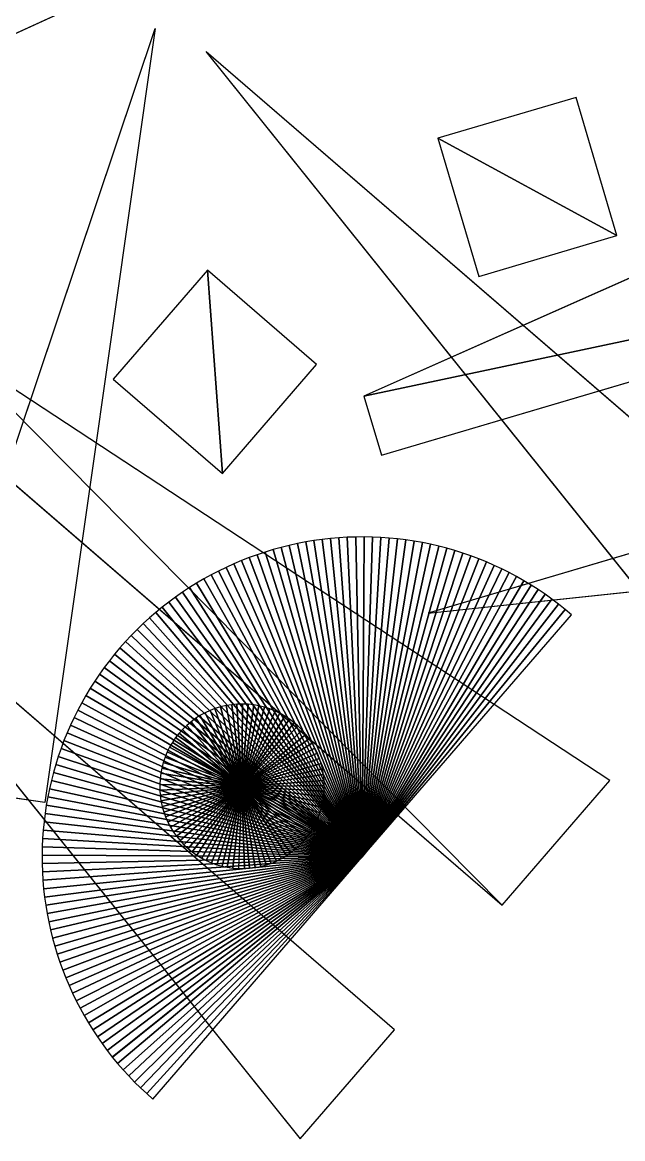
# Model space of a CAD drawing. Header units: metres. Extents: x -473 to 449, y -501 to 490.
# Drawn here: x -78.5 to 184, y -500.9 to -12.6 of the extents above; entities that cross this region are included whole.
import ezdxf

# ---------------------------------------------------------------- set-up
doc = ezdxf.new("R2010")
doc.units = ezdxf.units.M

msp = doc.modelspace()

# ---------------------------------------------------------------- linework, layer by layer
for p, q in [((-23.857996, 8.876711, -537.42285), (-334.8377, -133.44551, -537.42285)), ((-130.99258, -344.96658, -536.42285), (-20.360023, -15.279704, -536.42285)), ((-20.360023, -15.279704, -536.42285), (-68.62306, -353.85715, -536.42285)), ((1.85686, -25.388031, -535.42285), (260.68332, -248.93416, -535.42285)), ((219.50378, -296.6127, -535.42285), (1.85686, -25.388031, -535.42285)), ((386.0601, -35.966705, -534.42285), (70.872795, -176.13077, -534.42285)), ((163.6147, -45.455826, -534.42285), (103.20247, -63.326546, -534.42285)), ((181.48541, -105.868065, -534.42285), (163.6147, -45.455826, -534.42285)), ((103.20247, -63.326546, -534.42285), (121.07318, -123.738785, -534.42285)), ((78.53167, -202.02173, -534.42285), (406.48376, -105.00926, -534.42285)), ((121.07318, -123.738785, -534.42285), (181.48541, -105.868065, -534.42285)), ((2.473076, -121.05736, -535.42285), (-38.706467, -168.73592, -535.42285)), ((50.151634, -162.23691, -535.42285), (2.473076, -121.05736, -535.42285)), ((178.32423, -344.29126, -535.42285), (-109.9162, -154.80125, -535.42285)), ((8.972092, -209.91547, -535.42285), (50.151634, -162.23691, -535.42285)), ((-38.706467, -168.73592, -535.42285), (8.972092, -209.91547, -535.42285)), ((-127.56457, -175.23492, -535.42285), (131.2619, -398.78107, -535.42285)), ((426.90747, -174.0518, -534.42285), (98.95535, -271.06427, -534.42285)), ((70.872795, -176.13077, -534.42285), (78.53167, -202.02173, -534.42285)), ((-174.6269, -229.7247, -535.42285), (43.020004, -500.94937, -535.42285)), ((84.199554, -453.2708, -535.42285), (-174.6269, -229.7247, -535.42285)), ((52.66057, -238.82446, -535.42285), (49.03051, -239.33032, -535.42285)), ((56.30255, -238.41382, -535.42285), (52.66057, -238.82446, -535.42285)), ((59.9541, -238.09865, -535.42285), (56.30255, -238.41382, -535.42285)), ((63.612564, -237.87918, -535.42285), (59.9541, -238.09865, -535.42285)), ((67.27559, -237.75552, -535.42285), (63.612564, -237.87918, -535.42285)), ((70.94058, -237.72781, -535.42285), (67.27559, -237.75552, -535.42285)), ((74.60502, -237.79607, -535.42285), (70.94058, -237.72781, -535.42285)), ((78.26643, -237.9602, -535.42285), (74.60502, -237.79607, -535.42285)), ((81.9223, -238.22015, -535.42285), (78.26643, -237.9602, -535.42285)), ((85.570076, -238.57568, -535.42285), (81.9223, -238.22015, -535.42285)), ((89.207344, -239.02658, -535.42285), (85.570076, -238.57568, -535.42285)), ((92.83151, -239.57254, -535.42285), (89.207344, -239.02658, -535.42285)), ((98.95535, -271.06427, -534.42285), (444.77817, -234.46404, -534.42285)), ((31.147148, -243.27306, -535.42285), (27.640976, -244.34055, -535.42285)), ((34.68007, -242.29773, -535.42285), (31.147148, -243.27306, -535.42285)), ((38.23736, -241.41522, -535.42285), (34.68007, -242.29773, -535.42285)), ((41.816467, -240.62613, -535.42285), (38.23736, -241.41522, -535.42285)), ((45.415, -239.931, -535.42285), (41.816467, -240.62613, -535.42285)), ((49.03051, -239.33032, -535.42285), (45.415, -239.931, -535.42285)), ((96.440186, -240.2132, -535.42285), (92.83151, -239.57254, -535.42285)), ((100.030846, -240.94809, -535.42285), (96.440186, -240.2132, -535.42285)), ((103.60101, -241.77672, -535.42285), (100.030846, -240.94809, -535.42285)), ((107.14831, -242.69855, -535.42285), (103.60101, -241.77672, -535.42285)), ((110.67024, -243.71289, -535.42285), (107.14831, -242.69855, -535.42285)), ((114.164375, -244.81909, -535.42285), (110.67024, -243.71289, -535.42285)), ((17.306786, -248.08823, -535.42285), (13.931351, -249.51636, -535.42285)), ((20.718391, -246.74895, -535.42285), (17.306786, -248.08823, -535.42285)), ((24.163902, -245.49944, -535.42285), (20.718391, -246.74895, -535.42285)), ((27.640976, -244.34055, -535.42285), (24.163902, -245.49944, -535.42285)), ((117.62841, -246.01636, -535.42285), (114.164375, -244.81909, -535.42285)), ((121.059875, -247.3039, -535.42285), (117.62841, -246.01636, -535.42285)), ((124.45649, -248.68082, -535.42285), (121.059875, -247.3039, -535.42285)), ((127.81589, -250.14621, -535.42285), (124.45649, -248.68082, -535.42285)), ((7.2985, -252.63516, -535.42285), (4.045509, -254.32372, -535.42285)), ((10.594505, -251.03235, -535.42285), (7.2985, -252.63516, -535.42285)), ((13.931351, -249.51636, -535.42285), (10.594505, -251.03235, -535.42285)), ((131.13577, -251.699, -535.42285), (127.81589, -250.14621, -535.42285)), ((134.41388, -253.3382, -535.42285), (131.13577, -251.699, -535.42285)), ((137.64792, -255.06262, -535.42285), (134.41388, -253.3382, -535.42285)), ((-2.322197, -257.9533, -535.42285), (-5.432617, -259.89188, -535.42285)), ((0.837906, -256.09686, -535.42285), (-2.322197, -257.9533, -535.42285)), ((4.045509, -254.32372, -535.42285), (0.837906, -256.09686, -535.42285)), ((140.83575, -256.87112, -535.42285), (137.64792, -255.06262, -535.42285)), ((143.97516, -258.76245, -535.42285), (140.83575, -256.87112, -535.42285)), ((147.06393, -260.7353, -535.42285), (143.97516, -258.76245, -535.42285)), ((-8.491295, -261.91122, -535.42285), (-11.495987, -264.00992, -535.42285)), ((-5.432617, -259.89188, -535.42285), (-8.491295, -261.91122, -535.42285)), ((150.10007, -262.78836, -535.42285), (147.06393, -260.7353, -535.42285)), ((153.08139, -264.92017, -535.42285), (150.10007, -262.78836, -535.42285)), ((-17.33551, -268.43964, -535.42285), (-20.166275, -270.7676, -535.42285)), ((-14.444702, -266.18655, -535.42285), (-17.33551, -268.43964, -535.42285)), ((-11.495987, -264.00992, -535.42285), (-14.444702, -266.18655, -535.42285)), ((156.00586, -267.12927, -535.42285), (153.08139, -264.92017, -535.42285)), ((158.87152, -269.41418, -535.42285), (156.00586, -267.12927, -535.42285)), ((-22.935135, -273.16888, -535.42285), (-25.640244, -275.64185, -535.42285)), ((-20.166275, -270.7676, -535.42285), (-22.935135, -273.16888, -535.42285)), ((161.67639, -271.77332, -535.42285), (158.87152, -269.41418, -535.42285)), ((-28.279633, -278.18475, -535.42285), (-30.85157, -280.79584, -535.42285)), ((-25.640244, -275.64185, -535.42285), (-28.279633, -278.18475, -535.42285)), ((-30.85157, -280.79584, -535.42285), (-33.35431, -283.47345, -535.42285)), ((-35.786064, -286.21558, -535.42285), (-38.145203, -289.02045, -535.42285)), ((-33.35431, -283.47345, -535.42285), (-35.786064, -286.21558, -535.42285)), ((-40.430153, -291.8861, -535.42285), (-42.63925, -294.8106, -535.42285)), ((-38.145203, -289.02045, -535.42285), (-40.430153, -291.8861, -535.42285)), ((-44.77104, -297.7919, -535.42285), (-46.824066, -300.828, -535.42285)), ((-42.63925, -294.8106, -535.42285), (-44.77104, -297.7919, -535.42285)), ((-46.824066, -300.828, -535.42285), (-48.796967, -303.91684, -535.42285)), ((-50.68828, -307.0562, -535.42285), (-52.496765, -310.244, -535.42285)), ((-48.796967, -303.91684, -535.42285), (-50.68828, -307.0562, -535.42285)), ((-52.496765, -310.244, -535.42285), (-54.221222, -313.4781, -535.42285)), ((8.139481, -312.0885, -535.42285), (5.738876, -312.83087, -535.42285)), ((10.586044, -311.51544, -535.42285), (8.139481, -312.0885, -535.42285)), ((13.066589, -311.11444, -535.42285), (10.586044, -311.51544, -535.42285)), ((15.255478, -310.90625, -535.42285), (13.066589, -311.11444, -535.42285)), ((17.767166, -310.83246, -535.42285), (15.255478, -310.90625, -535.42285)), ((20.277863, -310.93402, -535.42285), (17.767166, -310.83246, -535.42285)), ((22.775375, -311.2105, -535.42285), (20.277863, -310.93402, -535.42285)), ((24.940292, -311.59485, -535.42285), (22.775375, -311.2105, -535.42285)), ((27.38034, -312.19495, -535.42285), (24.940292, -311.59485, -535.42285)), ((29.772614, -312.96378, -535.42285), (27.38034, -312.19495, -535.42285)), ((-55.860367, -316.75616, -535.42285), (-57.413177, -320.07605, -535.42285)), ((-54.221222, -313.4781, -535.42285), (-55.860367, -316.75616, -535.42285)), ((-2.658173, -317.05103, -535.42285), (-4.68631, -318.5345, -535.42285)), ((-0.802368, -315.87177, -535.42285), (-2.658173, -317.05103, -535.42285)), ((1.402054, -314.66577, -535.42285), (-0.802368, -315.87177, -535.42285)), ((3.685226, -313.61642, -535.42285), (1.402054, -314.66577, -535.42285)), ((5.738876, -312.83087, -535.42285), (3.685226, -313.61642, -535.42285)), ((32.105392, -313.89764, -535.42285), (29.772614, -312.96378, -535.42285)), ((34.088852, -314.84656, -535.42285), (32.105392, -313.89764, -535.42285)), ((36.2798, -316.0769, -535.42285), (34.088852, -314.84656, -535.42285)), ((38.379578, -317.45706, -535.42285), (36.2798, -316.0769, -535.42285)), ((-57.413177, -320.07605, -535.42285), (-58.878563, -323.4355, -535.42285)), ((-8.407974, -321.9071, -535.42285), (-9.881134, -323.53937, -535.42285)), ((-6.606033, -320.15582, -535.42285), (-8.407974, -321.9071, -535.42285)), ((-4.68631, -318.5345, -535.42285), (-6.606033, -320.15582, -535.42285)), ((40.37799, -318.98035, -535.42285), (38.379578, -317.45706, -535.42285)), ((42.03572, -320.4248, -535.42285), (40.37799, -318.98035, -535.42285)), ((43.81819, -322.19592, -535.42285), (42.03572, -320.4248, -535.42285)), ((45.472763, -324.08707, -535.42285), (43.81819, -322.19592, -535.42285)), ((-60.2555, -326.8321, -535.42285), (-61.543045, -330.26355, -535.42285)), ((-58.878563, -323.4355, -535.42285), (-60.2555, -326.8321, -535.42285)), ((-11.439087, -325.51086, -535.42285), (-12.855713, -327.58624, -535.42285)), ((-9.881134, -323.53937, -535.42285), (-11.439087, -325.51086, -535.42285)), ((46.99138, -326.089, -535.42285), (45.472763, -324.08707, -535.42285)), ((48.20282, -327.92395, -535.42285), (46.99138, -326.089, -535.42285)), ((-61.543045, -330.26355, -535.42285), (-62.74034, -333.7276, -535.42285)), ((-15.107483, -331.722, -535.42285), (-16.081894, -334.03815, -535.42285)), ((-14.1241, -329.75537, -535.42285), (-15.107483, -331.722, -535.42285)), ((-12.855713, -327.58624, -535.42285), (-14.1241, -329.75537, -535.42285)), ((49.44716, -330.107, -535.42285), (48.20282, -327.92395, -535.42285)), ((50.53618, -332.3715, -535.42285), (49.44716, -330.107, -535.42285)), ((-62.74034, -333.7276, -535.42285), (-63.846527, -337.22174, -535.42285)), ((-16.89238, -336.4166, -535.42285), (-17.534973, -338.8458, -535.42285)), ((-16.081894, -334.03815, -535.42285), (-16.89238, -336.4166, -535.42285)), ((51.464584, -334.70645, -535.42285), (50.53618, -332.3715, -535.42285)), ((52.14157, -336.7984, -535.42285), (51.464584, -334.70645, -535.42285)), ((52.75728, -339.23456, -535.42285), (52.14157, -336.7984, -535.42285)), ((-64.860855, -340.74365, -535.42285), (-65.78267, -344.2909, -535.42285)), ((-63.846527, -337.22174, -535.42285), (-64.860855, -340.74365, -535.42285)), ((-17.957031, -341.00366, -535.42285), (-18.277054, -343.49597, -535.42285)), ((-17.534973, -338.8458, -535.42285), (-17.957031, -341.00366, -535.42285)), ((53.201523, -341.70776, -535.42285), (52.75728, -339.23456, -535.42285)), ((53.472153, -344.2059, -535.42285), (53.201523, -341.70776, -535.42285)), ((-68.62306, -353.85715, -536.42285), (-130.99258, -344.96658, -536.42285)), ((-65.78267, -344.2909, -535.42285), (-66.61131, -347.86115, -535.42285)), ((-18.277054, -343.49597, -535.42285), (-18.422424, -346.00452, -535.42285)), ((-18.422424, -346.00452, -535.42285), (-18.392471, -348.51712, -535.42285)), ((53.56549, -346.40268, -535.42285), (53.472153, -344.2059, -535.42285)), ((53.50775, -348.9148, -535.42285), (53.56549, -346.40268, -535.42285)), ((131.2619, -398.78107, -535.42285), (178.32423, -344.29126, -535.42285)), ((-67.34619, -351.45178, -535.42285), (-67.98683, -355.06042, -535.42285)), ((-66.61131, -347.86115, -535.42285), (-67.34619, -351.45178, -535.42285)), ((-18.392471, -348.51712, -535.42285), (-18.222519, -350.70935, -535.42285)), ((-18.222519, -350.70935, -535.42285), (-17.864853, -353.19647, -535.42285)), ((52.868088, -353.89636, -535.42285), (53.274918, -351.41675, -535.42285)), ((53.274918, -351.41675, -535.42285), (53.50775, -348.9148, -535.42285)), ((-67.98683, -355.06042, -535.42285), (-68.53282, -358.68463, -535.42285)), ((-17.864853, -353.19647, -535.42285), (-17.33458, -355.65265, -535.42285)), ((-17.33458, -355.65265, -535.42285), (-16.634247, -358.0659, -535.42285)), ((51.644012, -358.4435, -535.42285), (52.370987, -356.0382, -535.42285)), ((52.370987, -356.0382, -535.42285), (52.868088, -353.89636, -535.42285)), ((-68.53282, -358.68463, -535.42285), (-68.98372, -362.32187, -535.42285)), ((-16.634247, -358.0659, -535.42285), (-15.884644, -360.13293, -535.42285)), ((-15.884644, -360.13293, -535.42285), (-14.87532, -362.43408, -535.42285)), ((49.836853, -362.79193, -535.42285), (50.751022, -360.79224, -535.42285)), ((50.751022, -360.79224, -535.42285), (51.644012, -358.4435, -535.42285)), ((-69.339264, -365.96967, -535.42285), (-69.5992, -369.62555, -535.42285)), ((-68.98372, -362.32187, -535.42285), (-69.339264, -365.96967, -535.42285)), ((-14.87532, -362.43408, -535.42285), (-13.707947, -364.65918, -535.42285)), ((-13.707947, -364.65918, -535.42285), (-12.388184, -366.7975, -535.42285)), ((47.30162, -367.1276, -535.42285), (48.644943, -365.00406, -535.42285)), ((48.644943, -365.00406, -535.42285), (49.836853, -362.79193, -535.42285)), ((-69.5992, -369.62555, -535.42285), (-69.763336, -373.28693, -535.42285)), ((-12.388184, -366.7975, -535.42285), (-11.113434, -368.589, -535.42285)), ((-11.113434, -368.589, -535.42285), (-9.525864, -370.53674, -535.42285)), ((-9.525864, -370.53674, -535.42285), (-7.80629, -372.36896, -535.42285)), ((42.6584, -372.64807, -535.42285), (44.398117, -370.83496, -535.42285)), ((44.398117, -370.83496, -535.42285), (45.813416, -369.15228, -535.42285)), ((45.813416, -369.15228, -535.42285), (47.30162, -367.1276, -535.42285)), ((-69.763336, -373.28693, -535.42285), (-69.83157, -376.9514, -535.42285)), ((-7.80629, -372.36896, -535.42285), (-5.96312, -374.07678, -535.42285)), ((-5.96312, -374.07678, -535.42285), (-4.255966, -375.46252, -535.42285)), ((-4.255966, -375.46252, -535.42285), (-2.205643, -376.91516, -535.42285)), ((37.007782, -377.13202, -535.42285), (38.821304, -375.88873, -535.42285)), ((38.821304, -375.88873, -535.42285), (40.796432, -374.33542, -535.42285)), ((40.796432, -374.33542, -535.42285), (42.6584, -372.64807, -535.42285)), ((-69.83157, -376.9514, -535.42285), (-69.803894, -380.6164, -535.42285)), ((-69.803894, -380.6164, -535.42285), (-69.68022, -384.27936, -535.42285)), ((-2.205643, -376.91516, -535.42285), (-0.05896, -378.2212, -535.42285)), ((-0.05896, -378.2212, -535.42285), (1.890198, -379.23874, -535.42285)), ((1.890198, -379.23874, -535.42285), (4.188965, -380.25342, -535.42285)), ((4.188965, -380.25342, -535.42285), (6.552902, -381.1053, -535.42285)), ((28.2034, -381.22504, -535.42285), (30.283234, -380.5116, -535.42285)), ((30.283234, -380.5116, -535.42285), (32.601624, -379.5426, -535.42285)), ((32.601624, -379.5426, -535.42285), (34.846817, -378.41425, -535.42285)), ((34.846817, -378.41425, -535.42285), (37.007782, -377.13202, -535.42285)), ((-69.68022, -384.27936, -535.42285), (-69.46077, -387.93787, -535.42285)), ((6.552902, -381.1053, -535.42285), (8.970551, -381.7902, -535.42285)), ((8.970551, -381.7902, -535.42285), (11.120743, -382.24988, -535.42285)), ((11.120743, -382.24988, -535.42285), (13.607071, -382.61334, -535.42285)), ((13.607071, -382.61334, -535.42285), (16.112717, -382.80246, -535.42285)), ((16.112717, -382.80246, -535.42285), (18.625443, -382.81638, -535.42285)), ((18.625443, -382.81638, -535.42285), (20.820282, -382.6847, -535.42285)), ((20.820282, -382.6847, -535.42285), (23.313309, -382.37048, -535.42285)), ((23.313309, -382.37048, -535.42285), (25.77835, -381.88315, -535.42285)), ((25.77835, -381.88315, -535.42285), (28.2034, -381.22504, -535.42285)), ((-69.46077, -387.93787, -535.42285), (-69.145584, -391.58942, -535.42285)), ((-69.145584, -391.58942, -535.42285), (-68.73494, -395.2314, -535.42285)), ((-68.73494, -395.2314, -535.42285), (-68.229095, -398.8614, -535.42285)), ((-68.229095, -398.8614, -535.42285), (-67.62842, -402.47693, -535.42285)), ((-67.62842, -402.47693, -535.42285), (-66.93326, -406.0755, -535.42285)), ((-66.93326, -406.0755, -535.42285), (-66.14418, -409.65463, -535.42285)), ((-66.14418, -409.65463, -535.42285), (-65.26167, -413.21185, -535.42285)), ((-65.26167, -413.21185, -535.42285), (-64.286316, -416.74484, -535.42285)), ((-64.286316, -416.74484, -535.42285), (-63.218872, -420.251, -535.42285)), ((-63.218872, -420.251, -535.42285), (-62.059982, -423.72803, -535.42285)), ((-62.059982, -423.72803, -535.42285), (-60.81047, -427.17358, -535.42285)), ((-60.81047, -427.17358, -535.42285), (-59.471176, -430.5852, -535.42285)), ((-59.471176, -430.5852, -535.42285), (-58.043076, -433.96057, -535.42285)), ((-58.043076, -433.96057, -535.42285), (-56.52704, -437.2975, -535.42285)), ((-56.52704, -437.2975, -535.42285), (-54.92424, -440.5935, -535.42285)), ((-54.92424, -440.5935, -535.42285), (-53.235703, -443.84644, -535.42285)), ((-53.235703, -443.84644, -535.42285), (-51.462585, -447.05402, -535.42285)), ((-51.462585, -447.05402, -535.42285), (-49.606064, -450.2142, -535.42285)), ((-49.606064, -450.2142, -535.42285), (-47.667496, -453.32462, -535.42285)), ((-47.667496, -453.32462, -535.42285), (-45.64821, -456.38318, -535.42285)), ((43.020004, -500.94937, -535.42285), (84.199554, -453.2708, -535.42285)), ((-45.64821, -456.38318, -535.42285), (-43.549454, -459.38794, -535.42285)), ((-43.549454, -459.38794, -535.42285), (-41.372833, -462.33673, -535.42285)), ((-41.372833, -462.33673, -535.42285), (-39.11978, -465.22748, -535.42285)), ((-39.11978, -465.22748, -535.42285), (-36.79178, -468.05823, -535.42285)), ((-36.79178, -468.05823, -535.42285), (-34.390503, -470.8271, -535.42285)), ((-34.390503, -470.8271, -535.42285), (-31.917572, -473.53217, -535.42285)), ((-31.917572, -473.53217, -535.42285), (-29.374634, -476.17163, -535.42285)), ((-29.374634, -476.17163, -535.42285), (-26.76352, -478.7436, -535.42285)), ((-26.76352, -478.7436, -535.42285), (-24.085983, -481.24628, -535.42285)), ((-24.085983, -481.24628, -535.42285), (-21.343811, -483.67804, -535.42285))]:
    msp.add_line(p, q)
for points in [[(-23.857996, 8.876711, -537.42285), (-334.8377, -133.44551, -537.42285), (-361.05496, -76.159775, -537.42285), (-361.05487, -76.159676, -537.4227)], [(-20.360023, -15.279704, -536.42285), (-68.62306, -353.85715, -536.42285), (-130.99258, -344.96658, -536.42285), (-130.99248, -344.9665, -536.4227)], [(1.85686, -25.388031, -535.42285), (260.68332, -248.93416, -535.42285), (219.50378, -296.6127, -535.42285), (219.50389, -296.6126, -535.4227)], [(406.48376, -105.00926, -534.42285), (386.0601, -35.966705, -534.42285), (70.872795, -176.13077, -534.42285), (70.872894, -176.13066, -534.4227)], [(181.48541, -105.868065, -534.42285), (163.6147, -45.455826, -534.42285), (103.20247, -63.326546, -534.42285), (103.20257, -63.326447, -534.4227)], [(103.20247, -63.326546, -534.42285), (121.07318, -123.738785, -534.42285), (181.48541, -105.868065, -534.42285), (181.48552, -105.867966, -534.4227)], [(70.872795, -176.13077, -534.42285), (78.53167, -202.02173, -534.42285), (406.48376, -105.00926, -534.42285), (406.48386, -105.00916, -534.4227)], [(2.473076, -121.05736, -535.42285), (-38.706467, -168.73592, -535.42285), (8.972092, -209.91547, -535.42285), (8.972192, -209.91536, -535.4227)], [(8.972092, -209.91547, -535.42285), (50.151634, -162.23691, -535.42285), (2.473076, -121.05736, -535.42285), (2.473176, -121.05726, -535.4227)], [(-109.9162, -154.80125, -535.42285), (-127.56457, -175.23492, -535.42285), (131.2619, -398.78107, -535.42285), (131.26201, -398.78098, -535.4227)], [(131.2619, -398.78107, -535.42285), (178.32423, -344.29126, -535.42285), (-109.9162, -154.80125, -535.42285), (-109.9161, -154.80115, -535.4227)], [(98.95535, -271.06427, -534.42285), (444.77817, -234.46404, -534.42285), (426.90747, -174.0518, -534.42285), (426.90756, -174.0517, -534.4227)], [(-174.6269, -229.7247, -535.42285), (43.020004, -500.94937, -535.42285), (84.199554, -453.2708, -535.42285), (84.19965, -453.27072, -535.4227)], [(70.16629, -377.72568, -535.42285), (52.66057, -238.82446, -535.42285), (49.03051, -239.33032, -535.42285), (49.03061, -239.33022, -535.4227)], [(70.16629, -377.72568, -535.42285), (56.30255, -238.41382, -535.42285), (52.66057, -238.82446, -535.42285), (52.660667, -238.82436, -535.4227)], [(70.16629, -377.72568, -535.42285), (59.9541, -238.09865, -535.42285), (56.30255, -238.41382, -535.42285), (56.30265, -238.41371, -535.4227)], [(70.16629, -377.72568, -535.42285), (63.612564, -237.87918, -535.42285), (59.9541, -238.09865, -535.42285), (59.9542, -238.09854, -535.4227)], [(70.16629, -377.72568, -535.42285), (67.27559, -237.75552, -535.42285), (63.612564, -237.87918, -535.42285), (63.612663, -237.87907, -535.4227)], [(70.16629, -377.72568, -535.42285), (70.94058, -237.72781, -535.42285), (67.27559, -237.75552, -535.42285), (67.27569, -237.75542, -535.4227)], [(70.16629, -377.72568, -535.42285), (74.60502, -237.79607, -535.42285), (70.94058, -237.72781, -535.42285), (70.94068, -237.7277, -535.4227)], [(70.16629, -377.72568, -535.42285), (78.26643, -237.9602, -535.42285), (74.60502, -237.79607, -535.42285), (74.60512, -237.79596, -535.4227)], [(70.16629, -377.72568, -535.42285), (81.9223, -238.22015, -535.42285), (78.26643, -237.9602, -535.42285), (78.26653, -237.9601, -535.4227)], [(70.16629, -377.72568, -535.42285), (85.570076, -238.57568, -535.42285), (81.9223, -238.22015, -535.42285), (81.9224, -238.22005, -535.4227)], [(70.16629, -377.72568, -535.42285), (89.207344, -239.02658, -535.42285), (85.570076, -238.57568, -535.42285), (85.570175, -238.57558, -535.4227)], [(70.16629, -377.72568, -535.42285), (92.83151, -239.57254, -535.42285), (89.207344, -239.02658, -535.42285), (89.20744, -239.02647, -535.4227)], [(70.16629, -377.72568, -535.42285), (31.147148, -243.27306, -535.42285), (27.640976, -244.34055, -535.42285), (27.641075, -244.34044, -535.4227)], [(70.16629, -377.72568, -535.42285), (34.68007, -242.29773, -535.42285), (31.147148, -243.27306, -535.42285), (31.147247, -243.27295, -535.4227)], [(70.16629, -377.72568, -535.42285), (38.23736, -241.41522, -535.42285), (34.68007, -242.29773, -535.42285), (34.68017, -242.29762, -535.4227)], [(70.16629, -377.72568, -535.42285), (41.816467, -240.62613, -535.42285), (38.23736, -241.41522, -535.42285), (38.237457, -241.41512, -535.4227)], [(70.16629, -377.72568, -535.42285), (45.415, -239.931, -535.42285), (41.816467, -240.62613, -535.42285), (41.816566, -240.62602, -535.4227)], [(70.16629, -377.72568, -535.42285), (49.03051, -239.33032, -535.42285), (45.415, -239.931, -535.42285), (45.4151, -239.9309, -535.4227)], [(70.16629, -377.72568, -535.42285), (96.440186, -240.2132, -535.42285), (92.83151, -239.57254, -535.42285), (92.83161, -239.57243, -535.4227)], [(70.16629, -377.72568, -535.42285), (100.030846, -240.94809, -535.42285), (96.440186, -240.2132, -535.42285), (96.440285, -240.21309, -535.4227)], [(70.16629, -377.72568, -535.42285), (103.60101, -241.77672, -535.42285), (100.030846, -240.94809, -535.42285), (100.030945, -240.94798, -535.4227)], [(70.16629, -377.72568, -535.42285), (107.14831, -242.69855, -535.42285), (103.60101, -241.77672, -535.42285), (103.60111, -241.77661, -535.4227)], [(70.16629, -377.72568, -535.42285), (110.67024, -243.71289, -535.42285), (107.14831, -242.69855, -535.42285), (107.14841, -242.69844, -535.4227)], [(70.16629, -377.72568, -535.42285), (114.164375, -244.81909, -535.42285), (110.67024, -243.71289, -535.42285), (110.67034, -243.71278, -535.4227)], [(70.16629, -377.72568, -535.42285), (17.306786, -248.08823, -535.42285), (13.931351, -249.51636, -535.42285), (13.931451, -249.51625, -535.4227)], [(70.16629, -377.72568, -535.42285), (20.718391, -246.74895, -535.42285), (17.306786, -248.08823, -535.42285), (17.306885, -248.08812, -535.4227)], [(70.16629, -377.72568, -535.42285), (24.163902, -245.49944, -535.42285), (20.718391, -246.74895, -535.42285), (20.71849, -246.74884, -535.4227)], [(70.16629, -377.72568, -535.42285), (27.640976, -244.34055, -535.42285), (24.163902, -245.49944, -535.42285), (24.164001, -245.49933, -535.4227)], [(70.16629, -377.72568, -535.42285), (117.62841, -246.01636, -535.42285), (114.164375, -244.81909, -535.42285), (114.164474, -244.81898, -535.4227)], [(70.16629, -377.72568, -535.42285), (121.059875, -247.3039, -535.42285), (117.62841, -246.01636, -535.42285), (117.62851, -246.01625, -535.4227)], [(70.16629, -377.72568, -535.42285), (124.45649, -248.68082, -535.42285), (121.059875, -247.3039, -535.42285), (121.059975, -247.30379, -535.4227)], [(70.16629, -377.72568, -535.42285), (127.81589, -250.14621, -535.42285), (124.45649, -248.68082, -535.42285), (124.45659, -248.68071, -535.4227)], [(70.16629, -377.72568, -535.42285), (7.2985, -252.63516, -535.42285), (4.045509, -254.32372, -535.42285), (4.04561, -254.32361, -535.4227)], [(70.16629, -377.72568, -535.42285), (10.594505, -251.03235, -535.42285), (7.2985, -252.63516, -535.42285), (7.2986, -252.63506, -535.4227)], [(70.16629, -377.72568, -535.42285), (13.931351, -249.51636, -535.42285), (10.594505, -251.03235, -535.42285), (10.594605, -251.03224, -535.4227)], [(70.16629, -377.72568, -535.42285), (131.13577, -251.699, -535.42285), (127.81589, -250.14621, -535.42285), (127.81599, -250.1461, -535.4227)], [(70.16629, -377.72568, -535.42285), (134.41388, -253.3382, -535.42285), (131.13577, -251.699, -535.42285), (131.13588, -251.6989, -535.4227)], [(70.16629, -377.72568, -535.42285), (137.64792, -255.06262, -535.42285), (134.41388, -253.3382, -535.42285), (134.41399, -253.33809, -535.4227)], [(70.16629, -377.72568, -535.42285), (-2.322197, -257.9533, -535.42285), (-5.432617, -259.89188, -535.42285), (-5.432517, -259.89178, -535.4227)], [(70.16629, -377.72568, -535.42285), (0.837906, -256.09686, -535.42285), (-2.322197, -257.9533, -535.42285), (-2.322097, -257.95322, -535.4227)], [(70.16629, -377.72568, -535.42285), (4.045509, -254.32372, -535.42285), (0.837906, -256.09686, -535.42285), (0.838006, -256.09677, -535.4227)], [(70.16629, -377.72568, -535.42285), (140.83575, -256.87112, -535.42285), (137.64792, -255.06262, -535.42285), (137.64803, -255.06252, -535.4227)], [(70.16629, -377.72568, -535.42285), (143.97516, -258.76245, -535.42285), (140.83575, -256.87112, -535.42285), (140.83586, -256.87103, -535.4227)], [(70.16629, -377.72568, -535.42285), (147.06393, -260.7353, -535.42285), (143.97516, -258.76245, -535.42285), (143.97527, -258.76236, -535.4227)], [(70.16629, -377.72568, -535.42285), (-8.491295, -261.91122, -535.42285), (-11.495987, -264.00992, -535.42285), (-11.495887, -264.00983, -535.4227)], [(70.16629, -377.72568, -535.42285), (-5.432617, -259.89188, -535.42285), (-8.491295, -261.91122, -535.42285), (-8.491195, -261.91113, -535.4227)], [(70.16629, -377.72568, -535.42285), (150.10007, -262.78836, -535.42285), (147.06393, -260.7353, -535.42285), (147.06404, -260.7352, -535.4227)], [(70.16629, -377.72568, -535.42285), (153.08139, -264.92017, -535.42285), (150.10007, -262.78836, -535.42285), (150.10017, -262.78827, -535.4227)], [(70.16629, -377.72568, -535.42285), (-17.33551, -268.43964, -535.42285), (-20.166275, -270.7676, -535.42285), (-20.166176, -270.76752, -535.4227)], [(70.16629, -377.72568, -535.42285), (-14.444702, -266.18655, -535.42285), (-17.33551, -268.43964, -535.42285), (-17.335411, -268.43954, -535.4227)], [(70.16629, -377.72568, -535.42285), (-11.495987, -264.00992, -535.42285), (-14.444702, -266.18655, -535.42285), (-14.444602, -266.18646, -535.4227)], [(70.16629, -377.72568, -535.42285), (156.00586, -267.12927, -535.42285), (153.08139, -264.92017, -535.42285), (153.0815, -264.92007, -535.4227)], [(70.16629, -377.72568, -535.42285), (158.87152, -269.41418, -535.42285), (156.00586, -267.12927, -535.42285), (156.00597, -267.12918, -535.4227)], [(70.16629, -377.72568, -535.42285), (-22.935135, -273.16888, -535.42285), (-25.640244, -275.64185, -535.42285), (-25.640144, -275.64175, -535.4227)], [(70.16629, -377.72568, -535.42285), (-20.166275, -270.7676, -535.42285), (-22.935135, -273.16888, -535.42285), (-22.935036, -273.1688, -535.4227)], [(70.16629, -377.72568, -535.42285), (161.67639, -271.77332, -535.42285), (158.87152, -269.41418, -535.42285), (158.87163, -269.4141, -535.4227)], [(70.16629, -377.72568, -535.42285), (-28.279633, -278.18475, -535.42285), (-30.85157, -280.79584, -535.42285), (-30.85147, -280.79575, -535.4227)], [(70.16629, -377.72568, -535.42285), (-25.640244, -275.64185, -535.42285), (-28.279633, -278.18475, -535.42285), (-28.279533, -278.18466, -535.4227)], [(70.16629, -377.72568, -535.42285), (-30.85157, -280.79584, -535.42285), (-33.35431, -283.47345, -535.42285), (-33.35421, -283.47336, -535.4227)], [(70.16629, -377.72568, -535.42285), (-35.786064, -286.21558, -535.42285), (-38.145203, -289.02045, -535.42285), (-38.145103, -289.02036, -535.4227)], [(70.16629, -377.72568, -535.42285), (-33.35431, -283.47345, -535.42285), (-35.786064, -286.21558, -535.42285), (-35.785965, -286.21548, -535.4227)], [(70.16629, -377.72568, -535.42285), (-40.430153, -291.8861, -535.42285), (-42.63925, -294.8106, -535.42285), (-42.639153, -294.81052, -535.4227)], [(70.16629, -377.72568, -535.42285), (-38.145203, -289.02045, -535.42285), (-40.430153, -291.8861, -535.42285), (-40.430054, -291.88602, -535.4227)], [(70.16629, -377.72568, -535.42285), (-44.77104, -297.7919, -535.42285), (-46.824066, -300.828, -535.42285), (-46.823967, -300.8279, -535.4227)], [(70.16629, -377.72568, -535.42285), (-42.63925, -294.8106, -535.42285), (-44.77104, -297.7919, -535.42285), (-44.770943, -297.7918, -535.4227)], [(70.16629, -377.72568, -535.42285), (-46.824066, -300.828, -535.42285), (-48.796967, -303.91684, -535.42285), (-48.796867, -303.91675, -535.4227)], [(70.16629, -377.72568, -535.42285), (-50.68828, -307.0562, -535.42285), (-52.496765, -310.244, -535.42285), (-52.496666, -310.2439, -535.4227)], [(70.16629, -377.72568, -535.42285), (-48.796967, -303.91684, -535.42285), (-50.68828, -307.0562, -535.42285), (-50.68818, -307.05612, -535.4227)], [(70.16629, -377.72568, -535.42285), (-52.496765, -310.244, -535.42285), (-54.221222, -313.4781, -535.42285), (-54.221123, -313.478, -535.4227)], [(17.568054, -346.8319, -535.42285), (8.139481, -312.0885, -535.42285), (5.738876, -312.83087, -535.42285), (5.738976, -312.83078, -535.4227)], [(17.568054, -346.8319, -535.42285), (10.586044, -311.51544, -535.42285), (8.139481, -312.0885, -535.42285), (8.139581, -312.0884, -535.4227)], [(17.568054, -346.8319, -535.42285), (13.066589, -311.11444, -535.42285), (10.586044, -311.51544, -535.42285), (10.586144, -311.51535, -535.4227)], [(17.568054, -346.8319, -535.42285), (15.255478, -310.90625, -535.42285), (13.066589, -311.11444, -535.42285), (13.06669, -311.11435, -535.4227)], [(17.568054, -346.8319, -535.42285), (17.767166, -310.83246, -535.42285), (15.255478, -310.90625, -535.42285), (15.255578, -310.90616, -535.4227)], [(17.568054, -346.8319, -535.42285), (20.277863, -310.93402, -535.42285), (17.767166, -310.83246, -535.42285), (17.767265, -310.83237, -535.4227)], [(17.568054, -346.8319, -535.42285), (22.775375, -311.2105, -535.42285), (20.277863, -310.93402, -535.42285), (20.277962, -310.93393, -535.4227)], [(17.568054, -346.8319, -535.42285), (24.940292, -311.59485, -535.42285), (22.775375, -311.2105, -535.42285), (22.775475, -311.21042, -535.4227)], [(17.568054, -346.8319, -535.42285), (27.38034, -312.19495, -535.42285), (24.940292, -311.59485, -535.42285), (24.940392, -311.59476, -535.4227)], [(17.568054, -346.8319, -535.42285), (29.772614, -312.96378, -535.42285), (27.38034, -312.19495, -535.42285), (27.38044, -312.19485, -535.4227)], [(70.16629, -377.72568, -535.42285), (-55.860367, -316.75616, -535.42285), (-57.413177, -320.07605, -535.42285), (-57.41308, -320.07596, -535.4227)], [(70.16629, -377.72568, -535.42285), (-54.221222, -313.4781, -535.42285), (-55.860367, -316.75616, -535.42285), (-55.860268, -316.75607, -535.4227)], [(17.568054, -346.8319, -535.42285), (-2.658173, -317.05103, -535.42285), (-4.68631, -318.5345, -535.42285), (-4.68621, -318.5344, -535.4227)], [(17.568054, -346.8319, -535.42285), (-0.802368, -315.87177, -535.42285), (-2.658173, -317.05103, -535.42285), (-2.658073, -317.05093, -535.4227)], [(17.568054, -346.8319, -535.42285), (1.402054, -314.66577, -535.42285), (-0.802368, -315.87177, -535.42285), (-0.802268, -315.87167, -535.4227)], [(17.568054, -346.8319, -535.42285), (3.685226, -313.61642, -535.42285), (1.402054, -314.66577, -535.42285), (1.402154, -314.66568, -535.4227)], [(17.568054, -346.8319, -535.42285), (5.738876, -312.83087, -535.42285), (3.685226, -313.61642, -535.42285), (3.685326, -313.61633, -535.4227)], [(17.568054, -346.8319, -535.42285), (32.105392, -313.89764, -535.42285), (29.772614, -312.96378, -535.42285), (29.772713, -312.96368, -535.4227)], [(17.568054, -346.8319, -535.42285), (34.088852, -314.84656, -535.42285), (32.105392, -313.89764, -535.42285), (32.10549, -313.89755, -535.4227)], [(17.568054, -346.8319, -535.42285), (36.2798, -316.0769, -535.42285), (34.088852, -314.84656, -535.42285), (34.08895, -314.84647, -535.4227)], [(17.568054, -346.8319, -535.42285), (38.379578, -317.45706, -535.42285), (36.2798, -316.0769, -535.42285), (36.2799, -316.0768, -535.4227)], [(70.16629, -377.72568, -535.42285), (-57.413177, -320.07605, -535.42285), (-58.878563, -323.4355, -535.42285), (-58.878464, -323.4354, -535.4227)], [(17.568054, -346.8319, -535.42285), (-8.407974, -321.9071, -535.42285), (-9.881134, -323.53937, -535.42285), (-9.881034, -323.53928, -535.4227)], [(17.568054, -346.8319, -535.42285), (-6.606033, -320.15582, -535.42285), (-8.407974, -321.9071, -535.42285), (-8.407874, -321.907, -535.4227)], [(17.568054, -346.8319, -535.42285), (-4.68631, -318.5345, -535.42285), (-6.606033, -320.15582, -535.42285), (-6.605933, -320.15573, -535.4227)], [(17.568054, -346.8319, -535.42285), (40.37799, -318.98035, -535.42285), (38.379578, -317.45706, -535.42285), (38.379677, -317.45697, -535.4227)], [(17.568054, -346.8319, -535.42285), (42.03572, -320.4248, -535.42285), (40.37799, -318.98035, -535.42285), (40.37809, -318.98026, -535.4227)], [(17.568054, -346.8319, -535.42285), (43.81819, -322.19592, -535.42285), (42.03572, -320.4248, -535.42285), (42.03582, -320.4247, -535.4227)], [(17.568054, -346.8319, -535.42285), (45.472763, -324.08707, -535.42285), (43.81819, -322.19592, -535.42285), (43.81829, -322.19583, -535.4227)], [(70.16629, -377.72568, -535.42285), (-60.2555, -326.8321, -535.42285), (-61.543045, -330.26355, -535.42285), (-61.542946, -330.26346, -535.4227)], [(70.16629, -377.72568, -535.42285), (-58.878563, -323.4355, -535.42285), (-60.2555, -326.8321, -535.42285), (-60.2554, -326.832, -535.4227)], [(17.568054, -346.8319, -535.42285), (-11.439087, -325.51086, -535.42285), (-12.855713, -327.58624, -535.42285), (-12.855613, -327.58615, -535.4227)], [(17.568054, -346.8319, -535.42285), (-9.881134, -323.53937, -535.42285), (-11.439087, -325.51086, -535.42285), (-11.438987, -325.51077, -535.4227)], [(17.568054, -346.8319, -535.42285), (46.99138, -326.089, -535.42285), (45.472763, -324.08707, -535.42285), (45.472862, -324.08698, -535.4227)], [(17.568054, -346.8319, -535.42285), (48.20282, -327.92395, -535.42285), (46.99138, -326.089, -535.42285), (46.991478, -326.0889, -535.4227)], [(70.16629, -377.72568, -535.42285), (-61.543045, -330.26355, -535.42285), (-62.74034, -333.7276, -535.42285), (-62.740242, -333.7275, -535.4227)], [(17.568054, -346.8319, -535.42285), (-15.107483, -331.722, -535.42285), (-16.081894, -334.03815, -535.42285), (-16.081795, -334.03806, -535.4227)], [(17.568054, -346.8319, -535.42285), (-14.1241, -329.75537, -535.42285), (-15.107483, -331.722, -535.42285), (-15.107383, -331.7219, -535.4227)], [(17.568054, -346.8319, -535.42285), (-12.855713, -327.58624, -535.42285), (-14.1241, -329.75537, -535.42285), (-14.124, -329.75528, -535.4227)], [(17.568054, -346.8319, -535.42285), (49.44716, -330.107, -535.42285), (48.20282, -327.92395, -535.42285), (48.20292, -327.92386, -535.4227)], [(17.568054, -346.8319, -535.42285), (50.53618, -332.3715, -535.42285), (49.44716, -330.107, -535.42285), (49.447258, -330.1069, -535.4227)], [(70.16629, -377.72568, -535.42285), (-62.74034, -333.7276, -535.42285), (-63.846527, -337.22174, -535.42285), (-63.846428, -337.22165, -535.4227)], [(17.568054, -346.8319, -535.42285), (-16.89238, -336.4166, -535.42285), (-17.534973, -338.8458, -535.42285), (-17.534874, -338.8457, -535.4227)], [(17.568054, -346.8319, -535.42285), (-16.081894, -334.03815, -535.42285), (-16.89238, -336.4166, -535.42285), (-16.89228, -336.4165, -535.4227)], [(17.568054, -346.8319, -535.42285), (51.464584, -334.70645, -535.42285), (50.53618, -332.3715, -535.42285), (50.536278, -332.3714, -535.4227)], [(17.568054, -346.8319, -535.42285), (52.14157, -336.7984, -535.42285), (51.464584, -334.70645, -535.42285), (51.464684, -334.70636, -535.4227)], [(17.568054, -346.8319, -535.42285), (52.75728, -339.23456, -535.42285), (52.14157, -336.7984, -535.42285), (52.14167, -336.7983, -535.4227)], [(70.16629, -377.72568, -535.42285), (-64.860855, -340.74365, -535.42285), (-65.78267, -344.2909, -535.42285), (-65.78257, -344.2908, -535.4227)], [(70.16629, -377.72568, -535.42285), (-63.846527, -337.22174, -535.42285), (-64.860855, -340.74365, -535.42285), (-64.860756, -340.74356, -535.4227)], [(17.568054, -346.8319, -535.42285), (-17.957031, -341.00366, -535.42285), (-18.277054, -343.49597, -535.42285), (-18.276955, -343.49588, -535.4227)], [(17.568054, -346.8319, -535.42285), (-17.534973, -338.8458, -535.42285), (-17.957031, -341.00366, -535.42285), (-17.956932, -341.00357, -535.4227)], [(17.568054, -346.8319, -535.42285), (53.201523, -341.70776, -535.42285), (52.75728, -339.23456, -535.42285), (52.757378, -339.23447, -535.4227)], [(17.568054, -346.8319, -535.42285), (53.472153, -344.2059, -535.42285), (53.201523, -341.70776, -535.42285), (53.201622, -341.70767, -535.4227)], [(70.16629, -377.72568, -535.42285), (-65.78267, -344.2909, -535.42285), (-66.61131, -347.86115, -535.42285), (-66.61121, -347.86105, -535.4227)], [(17.568054, -346.8319, -535.42285), (-18.277054, -343.49597, -535.42285), (-18.422424, -346.00452, -535.42285), (-18.422325, -346.00443, -535.4227)], [(17.568054, -346.8319, -535.42285), (-18.422424, -346.00452, -535.42285), (-18.392471, -348.51712, -535.42285), (-18.392372, -348.51703, -535.4227)], [(17.568054, -346.8319, -535.42285), (53.56549, -346.40268, -535.42285), (53.472153, -344.2059, -535.42285), (53.47225, -344.2058, -535.4227)], [(17.568054, -346.8319, -535.42285), (53.50775, -348.9148, -535.42285), (53.56549, -346.40268, -535.42285), (53.56559, -346.4026, -535.4227)], [(70.16629, -377.72568, -535.42285), (-67.34619, -351.45178, -535.42285), (-67.98683, -355.06042, -535.42285), (-67.98673, -355.06033, -535.4227)], [(70.16629, -377.72568, -535.42285), (-66.61131, -347.86115, -535.42285), (-67.34619, -351.45178, -535.42285), (-67.34609, -351.4517, -535.4227)], [(17.568054, -346.8319, -535.42285), (-18.392471, -348.51712, -535.42285), (-18.222519, -350.70935, -535.42285), (-18.22242, -350.70926, -535.4227)], [(17.568054, -346.8319, -535.42285), (-18.222519, -350.70935, -535.42285), (-17.864853, -353.19647, -535.42285), (-17.864754, -353.19638, -535.4227)], [(17.568054, -346.8319, -535.42285), (-17.864853, -353.19647, -535.42285), (-17.33458, -355.65265, -535.42285), (-17.33448, -355.65256, -535.4227)], [(17.568054, -346.8319, -535.42285), (-17.33458, -355.65265, -535.42285), (-16.634247, -358.0659, -535.42285), (-16.634148, -358.0658, -535.4227)], [(17.568054, -346.8319, -535.42285), (-16.634247, -358.0659, -535.42285), (-15.884644, -360.13293, -535.42285), (-15.884543, -360.13284, -535.4227)], [(17.568054, -346.8319, -535.42285), (-15.884644, -360.13293, -535.42285), (-14.87532, -362.43408, -535.42285), (-14.87522, -362.434, -535.4227)], [(17.568054, -346.8319, -535.42285), (-14.87532, -362.43408, -535.42285), (-13.707947, -364.65918, -535.42285), (-13.707847, -364.6591, -535.4227)], [(17.568054, -346.8319, -535.42285), (-13.707947, -364.65918, -535.42285), (-12.388184, -366.7975, -535.42285), (-12.388083, -366.7974, -535.4227)], [(17.568054, -346.8319, -535.42285), (-12.388184, -366.7975, -535.42285), (-11.113434, -368.589, -535.42285), (-11.113334, -368.5889, -535.4227)], [(17.568054, -346.8319, -535.42285), (-11.113434, -368.589, -535.42285), (-9.525864, -370.53674, -535.42285), (-9.525764, -370.53665, -535.4227)], [(17.568054, -346.8319, -535.42285), (-9.525864, -370.53674, -535.42285), (-7.80629, -372.36896, -535.42285), (-7.80619, -372.36887, -535.4227)], [(17.568054, -346.8319, -535.42285), (-7.80629, -372.36896, -535.42285), (-5.96312, -374.07678, -535.42285), (-5.963019, -374.0767, -535.4227)], [(17.568054, -346.8319, -535.42285), (-5.96312, -374.07678, -535.42285), (-4.255966, -375.46252, -535.42285), (-4.255866, -375.46243, -535.4227)], [(17.568054, -346.8319, -535.42285), (-4.255966, -375.46252, -535.42285), (-2.205643, -376.91516, -535.42285), (-2.205543, -376.91507, -535.4227)], [(17.568054, -346.8319, -535.42285), (-2.205643, -376.91516, -535.42285), (-0.05896, -378.2212, -535.42285), (-0.05886, -378.2211, -535.4227)], [(17.568054, -346.8319, -535.42285), (-0.05896, -378.2212, -535.42285), (1.890198, -379.23874, -535.42285), (1.890298, -379.23865, -535.4227)], [(17.568054, -346.8319, -535.42285), (1.890198, -379.23874, -535.42285), (4.188965, -380.25342, -535.42285), (4.189065, -380.25333, -535.4227)], [(17.568054, -346.8319, -535.42285), (4.188965, -380.25342, -535.42285), (6.552902, -381.1053, -535.42285), (6.553002, -381.1052, -535.4227)], [(17.568054, -346.8319, -535.42285), (6.552902, -381.1053, -535.42285), (8.970551, -381.7902, -535.42285), (8.970651, -381.7901, -535.4227)], [(17.568054, -346.8319, -535.42285), (8.970551, -381.7902, -535.42285), (11.120743, -382.24988, -535.42285), (11.120843, -382.2498, -535.4227)], [(17.568054, -346.8319, -535.42285), (11.120743, -382.24988, -535.42285), (13.607071, -382.61334, -535.42285), (13.607171, -382.61325, -535.4227)], [(17.568054, -346.8319, -535.42285), (13.607071, -382.61334, -535.42285), (16.112717, -382.80246, -535.42285), (16.112816, -382.80237, -535.4227)], [(17.568054, -346.8319, -535.42285), (16.112717, -382.80246, -535.42285), (18.625443, -382.81638, -535.42285), (18.625542, -382.81628, -535.4227)], [(17.568054, -346.8319, -535.42285), (18.625443, -382.81638, -535.42285), (20.820282, -382.6847, -535.42285), (20.820381, -382.6846, -535.4227)], [(17.568054, -346.8319, -535.42285), (20.820282, -382.6847, -535.42285), (23.313309, -382.37048, -535.42285), (23.313408, -382.3704, -535.4227)], [(17.568054, -346.8319, -535.42285), (23.313309, -382.37048, -535.42285), (25.77835, -381.88315, -535.42285), (25.77845, -381.88306, -535.4227)], [(17.568054, -346.8319, -535.42285), (25.77835, -381.88315, -535.42285), (28.2034, -381.22504, -535.42285), (28.203499, -381.22495, -535.4227)], [(17.568054, -346.8319, -535.42285), (28.2034, -381.22504, -535.42285), (30.283234, -380.5116, -535.42285), (30.283333, -380.5115, -535.4227)], [(17.568054, -346.8319, -535.42285), (30.283234, -380.5116, -535.42285), (32.601624, -379.5426, -535.42285), (32.601723, -379.5425, -535.4227)], [(17.568054, -346.8319, -535.42285), (32.601624, -379.5426, -535.42285), (34.846817, -378.41425, -535.42285), (34.846916, -378.41415, -535.4227)], [(17.568054, -346.8319, -535.42285), (34.846817, -378.41425, -535.42285), (37.007782, -377.13202, -535.42285), (37.00788, -377.13193, -535.4227)], [(17.568054, -346.8319, -535.42285), (37.007782, -377.13202, -535.42285), (38.821304, -375.88873, -535.42285), (38.821404, -375.88864, -535.4227)], [(17.568054, -346.8319, -535.42285), (38.821304, -375.88873, -535.42285), (40.796432, -374.33542, -535.42285), (40.79653, -374.33533, -535.4227)], [(17.568054, -346.8319, -535.42285), (40.796432, -374.33542, -535.42285), (42.6584, -372.64807, -535.42285), (42.6585, -372.64798, -535.4227)], [(17.568054, -346.8319, -535.42285), (42.6584, -372.64807, -535.42285), (44.398117, -370.83496, -535.42285), (44.398216, -370.83487, -535.4227)], [(17.568054, -346.8319, -535.42285), (44.398117, -370.83496, -535.42285), (45.813416, -369.15228, -535.42285), (45.813515, -369.1522, -535.4227)], [(17.568054, -346.8319, -535.42285), (45.813416, -369.15228, -535.42285), (47.30162, -367.1276, -535.42285), (47.30172, -367.1275, -535.4227)], [(17.568054, -346.8319, -535.42285), (47.30162, -367.1276, -535.42285), (48.644943, -365.00406, -535.42285), (48.645042, -365.00397, -535.4227)], [(17.568054, -346.8319, -535.42285), (48.644943, -365.00406, -535.42285), (49.836853, -362.79193, -535.42285), (49.836952, -362.79184, -535.4227)], [(17.568054, -346.8319, -535.42285), (49.836853, -362.79193, -535.42285), (50.751022, -360.79224, -535.42285), (50.75112, -360.79214, -535.4227)], [(17.568054, -346.8319, -535.42285), (50.751022, -360.79224, -535.42285), (51.644012, -358.4435, -535.42285), (51.64411, -358.44342, -535.4227)], [(17.568054, -346.8319, -535.42285), (51.644012, -358.4435, -535.42285), (52.370987, -356.0382, -535.42285), (52.371086, -356.03812, -535.4227)], [(17.568054, -346.8319, -535.42285), (52.370987, -356.0382, -535.42285), (52.868088, -353.89636, -535.42285), (52.868187, -353.89627, -535.4227)], [(17.568054, -346.8319, -535.42285), (52.868088, -353.89636, -535.42285), (53.274918, -351.41675, -535.42285), (53.275017, -351.41666, -535.4227)], [(17.568054, -346.8319, -535.42285), (53.274918, -351.41675, -535.42285), (53.50775, -348.9148, -535.42285), (53.50785, -348.9147, -535.4227)], [(70.16629, -377.72568, -535.42285), (-67.98683, -355.06042, -535.42285), (-68.53282, -358.68463, -535.42285), (-68.53272, -358.68454, -535.4227)], [(70.16629, -377.72568, -535.42285), (-68.53282, -358.68463, -535.42285), (-68.98372, -362.32187, -535.42285), (-68.98362, -362.32178, -535.4227)], [(70.16629, -377.72568, -535.42285), (-69.339264, -365.96967, -535.42285), (-69.5992, -369.62555, -535.42285), (-69.5991, -369.62546, -535.4227)], [(70.16629, -377.72568, -535.42285), (-68.98372, -362.32187, -535.42285), (-69.339264, -365.96967, -535.42285), (-69.339165, -365.96957, -535.4227)], [(70.16629, -377.72568, -535.42285), (-69.5992, -369.62555, -535.42285), (-69.763336, -373.28693, -535.42285), (-69.76324, -373.28683, -535.4227)], [(70.16629, -377.72568, -535.42285), (-69.763336, -373.28693, -535.42285), (-69.83157, -376.9514, -535.42285), (-69.831474, -376.9513, -535.4227)], [(70.16629, -377.72568, -535.42285), (-69.83157, -376.9514, -535.42285), (-69.803894, -380.6164, -535.42285), (-69.803795, -380.6163, -535.4227)], [(70.16629, -377.72568, -535.42285), (-69.803894, -380.6164, -535.42285), (-69.68022, -384.27936, -535.42285), (-69.68012, -384.27927, -535.4227)], [(70.16629, -377.72568, -535.42285), (-69.68022, -384.27936, -535.42285), (-69.46077, -387.93787, -535.42285), (-69.46067, -387.93777, -535.4227)], [(70.16629, -377.72568, -535.42285), (-69.46077, -387.93787, -535.42285), (-69.145584, -391.58942, -535.42285), (-69.145485, -391.58932, -535.4227)], [(70.16629, -377.72568, -535.42285), (-69.145584, -391.58942, -535.42285), (-68.73494, -395.2314, -535.42285), (-68.73484, -395.23132, -535.4227)], [(70.16629, -377.72568, -535.42285), (-68.73494, -395.2314, -535.42285), (-68.229095, -398.8614, -535.42285), (-68.229, -398.8613, -535.4227)], [(70.16629, -377.72568, -535.42285), (-68.229095, -398.8614, -535.42285), (-67.62842, -402.47693, -535.42285), (-67.62832, -402.47684, -535.4227)], [(70.16629, -377.72568, -535.42285), (-67.62842, -402.47693, -535.42285), (-66.93326, -406.0755, -535.42285), (-66.93316, -406.0754, -535.4227)], [(70.16629, -377.72568, -535.42285), (-66.93326, -406.0755, -535.42285), (-66.14418, -409.65463, -535.42285), (-66.14408, -409.65454, -535.4227)], [(70.16629, -377.72568, -535.42285), (-66.14418, -409.65463, -535.42285), (-65.26167, -413.21185, -535.42285), (-65.26157, -413.21176, -535.4227)], [(70.16629, -377.72568, -535.42285), (-65.26167, -413.21185, -535.42285), (-64.286316, -416.74484, -535.42285), (-64.28622, -416.74475, -535.4227)], [(70.16629, -377.72568, -535.42285), (-64.286316, -416.74484, -535.42285), (-63.218872, -420.251, -535.42285), (-63.218773, -420.25092, -535.4227)], [(70.16629, -377.72568, -535.42285), (-63.218872, -420.251, -535.42285), (-62.059982, -423.72803, -535.42285), (-62.059883, -423.72794, -535.4227)], [(70.16629, -377.72568, -535.42285), (-62.059982, -423.72803, -535.42285), (-60.81047, -427.17358, -535.42285), (-60.81037, -427.1735, -535.4227)], [(70.16629, -377.72568, -535.42285), (-60.81047, -427.17358, -535.42285), (-59.471176, -430.5852, -535.42285), (-59.471077, -430.5851, -535.4227)], [(70.16629, -377.72568, -535.42285), (-59.471176, -430.5852, -535.42285), (-58.043076, -433.96057, -535.42285), (-58.042976, -433.96048, -535.4227)], [(70.16629, -377.72568, -535.42285), (-58.043076, -433.96057, -535.42285), (-56.52704, -437.2975, -535.42285), (-56.52694, -437.2974, -535.4227)], [(70.16629, -377.72568, -535.42285), (-56.52704, -437.2975, -535.42285), (-54.92424, -440.5935, -535.42285), (-54.92414, -440.5934, -535.4227)], [(70.16629, -377.72568, -535.42285), (-54.92424, -440.5935, -535.42285), (-53.235703, -443.84644, -535.42285), (-53.235603, -443.84634, -535.4227)], [(70.16629, -377.72568, -535.42285), (-53.235703, -443.84644, -535.42285), (-51.462585, -447.05402, -535.42285), (-51.462486, -447.05392, -535.4227)], [(70.16629, -377.72568, -535.42285), (-51.462585, -447.05402, -535.42285), (-49.606064, -450.2142, -535.42285), (-49.605965, -450.2141, -535.4227)], [(70.16629, -377.72568, -535.42285), (-49.606064, -450.2142, -535.42285), (-47.667496, -453.32462, -535.42285), (-47.667397, -453.32452, -535.4227)], [(70.16629, -377.72568, -535.42285), (-47.667496, -453.32462, -535.42285), (-45.64821, -456.38318, -535.42285), (-45.64811, -456.3831, -535.4227)], [(70.16629, -377.72568, -535.42285), (-45.64821, -456.38318, -535.42285), (-43.549454, -459.38794, -535.42285), (-43.549355, -459.38785, -535.4227)], [(70.16629, -377.72568, -535.42285), (-43.549454, -459.38794, -535.42285), (-41.372833, -462.33673, -535.42285), (-41.372734, -462.33664, -535.4227)], [(70.16629, -377.72568, -535.42285), (-41.372833, -462.33673, -535.42285), (-39.11978, -465.22748, -535.42285), (-39.119682, -465.2274, -535.4227)], [(70.16629, -377.72568, -535.42285), (-39.11978, -465.22748, -535.42285), (-36.79178, -468.05823, -535.42285), (-36.79168, -468.05814, -535.4227)], [(70.16629, -377.72568, -535.42285), (-36.79178, -468.05823, -535.42285), (-34.390503, -470.8271, -535.42285), (-34.390404, -470.827, -535.4227)], [(70.16629, -377.72568, -535.42285), (-34.390503, -470.8271, -535.42285), (-31.917572, -473.53217, -535.42285), (-31.917473, -473.53207, -535.4227)], [(70.16629, -377.72568, -535.42285), (-31.917572, -473.53217, -535.42285), (-29.374634, -476.17163, -535.42285), (-29.374535, -476.17154, -535.4227)], [(70.16629, -377.72568, -535.42285), (-29.374634, -476.17163, -535.42285), (-26.76352, -478.7436, -535.42285), (-26.76342, -478.7435, -535.4227)], [(70.16629, -377.72568, -535.42285), (-26.76352, -478.7436, -535.42285), (-24.085983, -481.24628, -535.42285), (-24.085884, -481.2462, -535.4227)], [(70.16629, -377.72568, -535.42285), (-24.085983, -481.24628, -535.42285), (-21.343811, -483.67804, -535.42285), (-21.343712, -483.67795, -535.4227)]]:
    msp.add_3dface(points)

doc.saveas('drawing.dxf')
